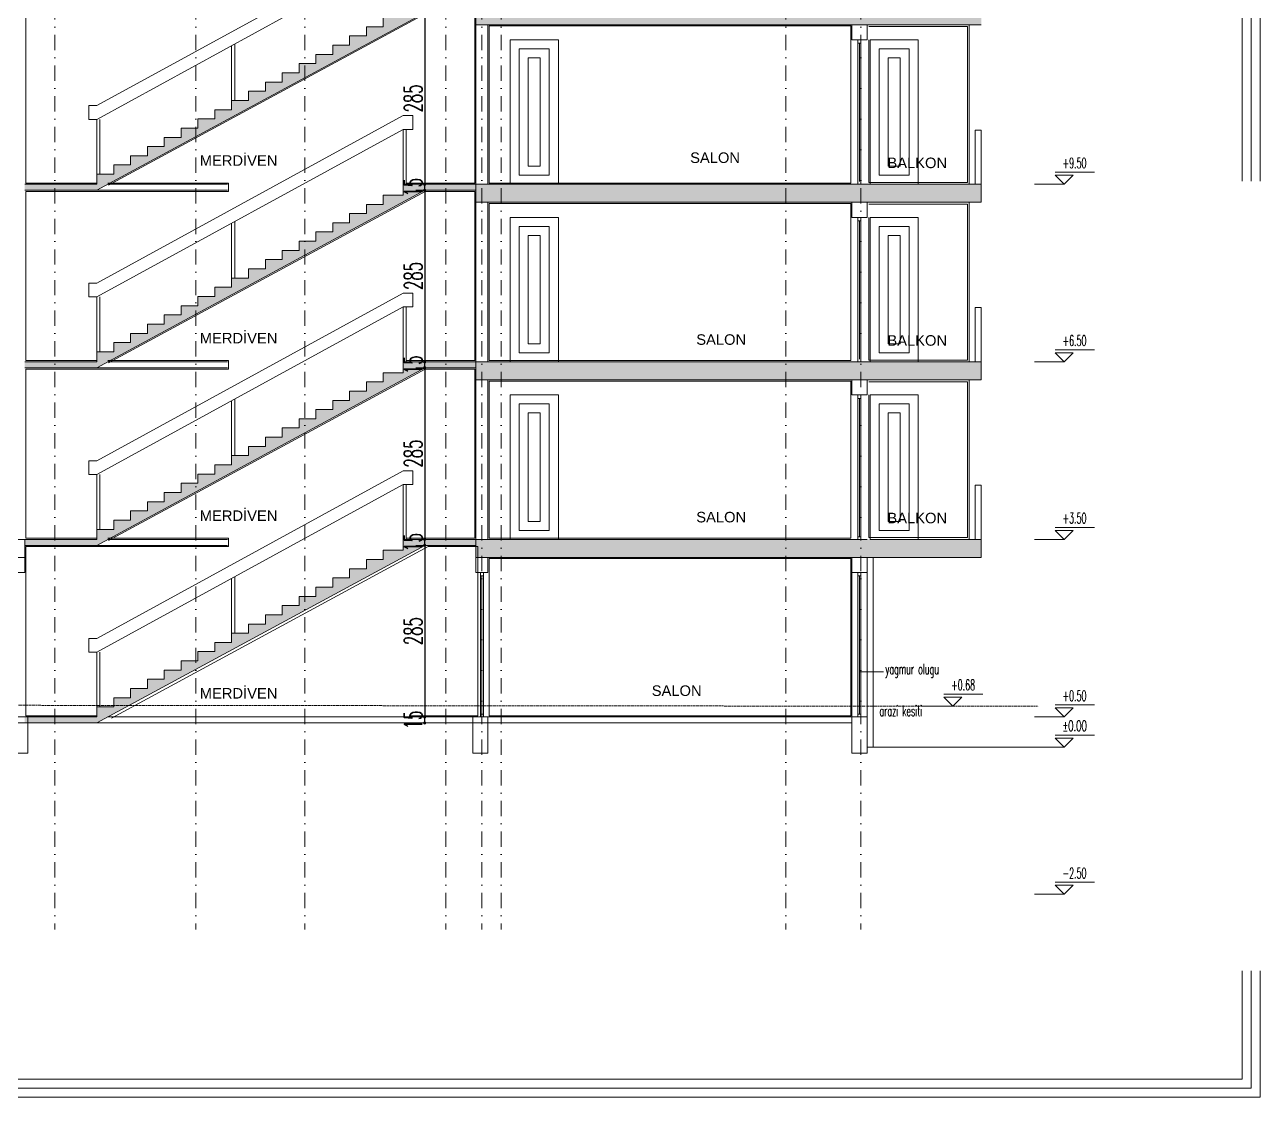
# Model space of a CAD drawing. Header units: millimetres. Extents: x -16104 to 67872, y -88009 to 12107.
# Drawn here: x 40598 to 42652, y -8330 to -6549 of the extents above; entities that cross this region are included whole.
import ezdxf

# ---------------------------------------------------------------- set-up
doc = ezdxf.new("R2010")
doc.units = ezdxf.units.MM
doc.linetypes.add('ACAD_ISO07W100', pattern=[3, 0, -3])
doc.linetypes.add('DASHDOTX2', pattern=[50.8, 25.4, -12.7, 0, -12.7])
doc.layers.get('0').update_dxf_attribs({"color": 241})
doc.layers.add('c05', color=32, linetype='Continuous', lineweight=13)
doc.layers.add('TARAMA', color=8, linetype='Continuous', lineweight=15)
doc.styles.add('DIM', font='Txttw.shx', dxfattribs={"width": 0.6})
doc.styles.add('OLCU', font='simplex.shx', dxfattribs={"width": 0.6, "height": 1400})
doc.dimstyles.new('50', dxfattribs={"dimscale": 0, "dimtxt": 30, "dimasz": 1, "dimexe": 0, "dimexo": 2, "dimgap": 4, "dimtad": 1, "dimdec": 0, "dimzin": 0, "dimdsep": 46, "dimtxsty": 'DIM', "dimblk1": 'DOT', "dimblk2": 'DOT', "dimsah": 1, "dimcen": 1.5, "dimdle": 3, "dimse1": 1, "dimse2": 1, "dimclrd": 256, "dimclre": 9, "dimclrt": 256, "dimadec": 0, "dimazin": 0, "dimtfac": 0.24, "dimtdec": 0, "dimtix": 1, "dimtmove": 2, "dimatfit": 3, "dimldrblk": 'DOT', "dimfxl": 0, "dimtolj": 1, "dimtzin": 15, "dimarcsym": 0})

# ---------------------------------------------------------------- blocks, each defined once
blk = doc.blocks.new('DOT')
for p, q in [((-2, 0), (0, 0)), ((0, 15), (0, -15)), ((2, 0), (0, 0))]:
    blk.add_line(p, q)
blk.add_circle((0, 0), 2)
blk = doc.blocks.new('*D1196')
at = {"layer": 'Defpoints', "color": 0, "transparency": 16777216}
for p in [(41263.1, -6528.5), (41263.1, -6813.5), (41263.1, -6813.5)]:
    blk.add_point(p, dxfattribs=at)
at = {"layer": 'TARAMA', "lineweight": -2, "transparency": 16777216}
blk.add_line((41263.1, -6529.5), (41263.1, -6812.5), dxfattribs=at)
for p, rotation in [((41263.1, -6528.5), 90), ((41263.1, -6813.5), 270)]:
    blk.add_blockref('DOT', p, dxfattribs=dict(at, rotation=rotation))
at = {"layer": 'TARAMA', "transparency": 16777216, "insert": (41244.1, -6671), "char_height": 30, "attachment_point": 5, "rotation": 90, "style": 'DIM'}
blk.add_mtext('\\A1;285', dxfattribs=at)
blk = doc.blocks.new('*D1197')
at = {"layer": 'Defpoints', "color": 0, "transparency": 16777216}
for p in [(41263.1, -6823.5), (41263.1, -7108.5), (41263.1, -7108.5)]:
    blk.add_point(p, dxfattribs=at)
at = {"layer": 'TARAMA', "lineweight": -2, "transparency": 16777216}
blk.add_line((41263.1, -6824.5), (41263.1, -7107.5), dxfattribs=at)
for p, rotation in [((41263.1, -6823.5), 90), ((41263.1, -7108.5), 270)]:
    blk.add_blockref('DOT', p, dxfattribs=dict(at, rotation=rotation))
at = {"layer": 'TARAMA', "transparency": 16777216, "insert": (41244.1, -6966), "char_height": 30, "attachment_point": 5, "rotation": 90, "style": 'DIM'}
blk.add_mtext('\\A1;285', dxfattribs=at)
blk = doc.blocks.new('*D1198')
at = {"layer": 'Defpoints', "color": 0, "transparency": 16777216}
for p in [(41263.1, -7118.5), (41263.1, -7403.5), (41263.1, -7403.5)]:
    blk.add_point(p, dxfattribs=at)
at = {"layer": 'TARAMA', "lineweight": -2, "transparency": 16777216}
blk.add_line((41263.1, -7119.5), (41263.1, -7402.5), dxfattribs=at)
for p, rotation in [((41263.1, -7118.5), 90), ((41263.1, -7403.5), 270)]:
    blk.add_blockref('DOT', p, dxfattribs=dict(at, rotation=rotation))
at = {"layer": 'TARAMA', "transparency": 16777216, "insert": (41244.1, -7261), "char_height": 30, "attachment_point": 5, "rotation": 90, "style": 'DIM'}
blk.add_mtext('\\A1;285', dxfattribs=at)
blk = doc.blocks.new('*D1199')
at = {"layer": 'Defpoints', "color": 0, "transparency": 16777216}
for p in [(41263.1, -7413.5), (41263.1, -7698.5), (41263.1, -7698.5)]:
    blk.add_point(p, dxfattribs=at)
at = {"layer": 'TARAMA', "lineweight": -2, "transparency": 16777216}
blk.add_line((41263.1, -7414.5), (41263.1, -7697.5), dxfattribs=at)
for p, rotation in [((41263.1, -7413.5), 90), ((41263.1, -7698.5), 270)]:
    blk.add_blockref('DOT', p, dxfattribs=dict(at, rotation=rotation))
at = {"layer": 'TARAMA', "transparency": 16777216, "insert": (41244.1, -7556), "char_height": 30, "attachment_point": 5, "rotation": 90, "style": 'DIM'}
blk.add_mtext('\\A1;285', dxfattribs=at)
blk = doc.blocks.new('*D1203')
at = {"layer": 'Defpoints', "color": 0, "transparency": 16777216}
for p in [(41263.1, -6813.5), (41263.1, -6813.5), (41263.1, -6823.5)]:
    blk.add_point(p, dxfattribs=at)
at = {"layer": 'TARAMA', "lineweight": -2, "transparency": 16777216}
for p, q in [((41263.1, -6812.5), (41263.1, -6811.5)), ((41263.1, -6823.5), (41263.1, -6813.5)), ((41263.1, -6824.5), (41263.1, -6825.5))]:
    blk.add_line(p, q, dxfattribs=at)
for p, rotation in [((41263.1, -6813.5), 270), ((41263.1, -6823.5), 90)]:
    blk.add_blockref('DOT', p, dxfattribs=dict(at, rotation=rotation))
at = {"layer": 'TARAMA', "transparency": 16777216, "insert": (41244.1, -6818.5), "char_height": 30, "attachment_point": 5, "rotation": 90, "style": 'DIM'}
blk.add_mtext('\\A1;15', dxfattribs=at)
blk = doc.blocks.new('*D1204')
at = {"layer": 'Defpoints', "color": 0, "transparency": 16777216}
for p in [(41263.1, -7108.5), (41263.1, -7108.5), (41263.1, -7118.5)]:
    blk.add_point(p, dxfattribs=at)
at = {"layer": 'TARAMA', "lineweight": -2, "transparency": 16777216}
for p, q in [((41263.1, -7107.5), (41263.1, -7106.5)), ((41263.1, -7118.5), (41263.1, -7108.5)), ((41263.1, -7119.5), (41263.1, -7120.5))]:
    blk.add_line(p, q, dxfattribs=at)
for p, rotation in [((41263.1, -7108.5), 270), ((41263.1, -7118.5), 90)]:
    blk.add_blockref('DOT', p, dxfattribs=dict(at, rotation=rotation))
at = {"layer": 'TARAMA', "transparency": 16777216, "insert": (41244.1, -7113.5), "char_height": 30, "attachment_point": 5, "rotation": 90, "style": 'DIM'}
blk.add_mtext('\\A1;15', dxfattribs=at)
blk = doc.blocks.new('*D1205')
at = {"layer": 'Defpoints', "color": 0, "transparency": 16777216}
for p in [(41263.1, -7403.5), (41263.1, -7403.5), (41263.1, -7413.5)]:
    blk.add_point(p, dxfattribs=at)
at = {"layer": 'TARAMA', "lineweight": -2, "transparency": 16777216}
for p, q in [((41263.1, -7402.5), (41263.1, -7401.5)), ((41263.1, -7413.5), (41263.1, -7403.5)), ((41263.1, -7414.5), (41263.1, -7415.5))]:
    blk.add_line(p, q, dxfattribs=at)
for p, rotation in [((41263.1, -7403.5), 270), ((41263.1, -7413.5), 90)]:
    blk.add_blockref('DOT', p, dxfattribs=dict(at, rotation=rotation))
at = {"layer": 'TARAMA', "transparency": 16777216, "insert": (41244.1, -7408.5), "char_height": 30, "attachment_point": 5, "rotation": 90, "style": 'DIM'}
blk.add_mtext('\\A1;15', dxfattribs=at)
blk = doc.blocks.new('*D1206')
at = {"layer": 'Defpoints', "color": 0, "transparency": 16777216}
for p in [(41263.1, -7698.5), (41263.1, -7698.5), (41263.1, -7708.5)]:
    blk.add_point(p, dxfattribs=at)
at = {"layer": 'TARAMA', "lineweight": -2, "transparency": 16777216}
for p, q in [((41263.1, -7697.5), (41263.1, -7696.5)), ((41263.1, -7708.5), (41263.1, -7698.5)), ((41263.1, -7709.5), (41263.1, -7710.5))]:
    blk.add_line(p, q, dxfattribs=at)
for p, rotation in [((41263.1, -7698.5), 270), ((41263.1, -7708.5), 90)]:
    blk.add_blockref('DOT', p, dxfattribs=dict(at, rotation=rotation))
at = {"layer": 'TARAMA', "transparency": 16777216, "insert": (41244.1, -7703.5), "char_height": 30, "attachment_point": 5, "rotation": 90, "style": 'DIM'}
blk.add_mtext('\\A1;15', dxfattribs=at)

msp = doc.modelspace()

# ---------------------------------------------------------------- hatches: boundary and pattern name
at = {"layer": 'TARAMA'}
h = msp.add_hatch(dxfattribs=at)
h.set_pattern_fill('JIS_STN_2.5,_O', color=256)
h.set_pattern_definition([(45, (1786.1301, -25025.286), (-1.76776695, 1.76776695), []), (45, (1787.8951, -25025.286), (-1.76776695, 1.76776695), [1.2, -0.5])])
h.paths.add_polyline_path([(41263.1, -6528.5), (41348.2, -6528.5), (41348.2, -6518.5), (41227.2, -6518.5), (41227.2, -6536.6), (41194.2, -6536.6), (41194.2, -6551.9), (41166.2, -6551.9), (41166.2, -6567.2), (41138.2, -6567.2), (41138.2, -6582.5), (41110.2, -6582.5), (41110.2, -6597.8), (41082.2, -6597.8), (41082.2, -6613.1), (41054.2, -6613.1), (41054.2, -6628.4), (41026.2, -6628.4), (41026.2, -6643.7), (40998.2, -6643.7), (40998.2, -6659.1), (40970.2, -6659.1), (40970.2, -6674.4), (40942.2, -6674.4), (40942.2, -6689.7), (40914.2, -6689.7), (40914.2, -6705), (40886.2, -6705), (40886.2, -6720.3), (40858.2, -6720.3), (40858.2, -6735.6), (40830.2, -6735.6), (40830.2, -6750.9), (40802.2, -6750.9), (40802.2, -6766.2), (40774.2, -6766.2), (40774.2, -6781.5), (40746.2, -6781.5), (40746.2, -6796.9), (40718.2, -6796.9), (40718.2, -6813.5), (40598.2, -6813.5), (40598.2, -6823.5), (40718, -6823.5)])
h = msp.add_hatch(dxfattribs=at)
h.set_pattern_fill('JIS_STN_2.5,_O', color=256)
h.set_pattern_definition([(45, (1786.1301, -24730.286), (-1.76776695, 1.76776695), []), (45, (1787.8951, -24730.286), (-1.76776695, 1.76776695), [1.2, -0.5])])
h.paths.add_polyline_path([(42188.2, -6518.5), (41998.2, -6518.5), (41348.2, -6518.5), (41348.2, -6548.5), (42188.2, -6548.5)])
h = msp.add_hatch(dxfattribs=at)
h.set_pattern_fill('JIS_STN_2.5,_O', color=256)
h.set_pattern_definition([(45, (1786.1301, -25320.286), (-1.76776695, 1.76776695), []), (45, (1787.8951, -25320.286), (-1.76776695, 1.76776695), [1.2, -0.5])])
h.paths.add_polyline_path([(41263.1, -6823.5), (41348.2, -6823.5), (41348.2, -6813.5), (41227.2, -6813.5), (41227.2, -6831.6), (41194.2, -6831.6), (41194.2, -6846.9), (41166.2, -6846.9), (41166.2, -6862.2), (41138.2, -6862.2), (41138.2, -6877.5), (41110.2, -6877.5), (41110.2, -6892.8), (41082.2, -6892.8), (41082.2, -6908.1), (41054.2, -6908.1), (41054.2, -6923.4), (41026.2, -6923.4), (41026.2, -6938.7), (40998.2, -6938.7), (40998.2, -6954.1), (40970.2, -6954.1), (40970.2, -6969.4), (40942.2, -6969.4), (40942.2, -6984.7), (40914.2, -6984.7), (40914.2, -7000), (40886.2, -7000), (40886.2, -7015.3), (40858.2, -7015.3), (40858.2, -7030.6), (40830.2, -7030.6), (40830.2, -7045.9), (40802.2, -7045.9), (40802.2, -7061.2), (40774.2, -7061.2), (40774.2, -7076.5), (40746.2, -7076.5), (40746.2, -7091.9), (40718.2, -7091.9), (40718.2, -7108.5), (40598.2, -7108.5), (40598.2, -7118.5), (40718, -7118.5)])
h = msp.add_hatch(dxfattribs=at)
h.set_pattern_fill('JIS_STN_2.5,_O', color=256)
h.set_pattern_definition([(45, (1786.1301, -25025.286), (-1.76776695, 1.76776695), []), (45, (1787.8951, -25025.286), (-1.76776695, 1.76776695), [1.2, -0.5])])
h.paths.add_polyline_path([(42188.2, -6813.5), (41998.2, -6813.5), (41348.2, -6813.5), (41348.2, -6843.5), (42188.2, -6843.5)])
h = msp.add_hatch(dxfattribs=at)
h.set_pattern_fill('JIS_STN_2.5,_O', color=256)
h.set_pattern_definition([(45, (1786.1301, -25615.286), (-1.76776695, 1.76776695), []), (45, (1787.8951, -25615.286), (-1.76776695, 1.76776695), [1.2, -0.5])])
h.paths.add_polyline_path([(41263.1, -7118.5), (41348.2, -7118.5), (41348.2, -7108.5), (41227.2, -7108.5), (41227.2, -7126.6), (41194.2, -7126.6), (41194.2, -7141.9), (41166.2, -7141.9), (41166.2, -7157.2), (41138.2, -7157.2), (41138.2, -7172.5), (41110.2, -7172.5), (41110.2, -7187.8), (41082.2, -7187.8), (41082.2, -7203.1), (41054.2, -7203.1), (41054.2, -7218.4), (41026.2, -7218.4), (41026.2, -7233.7), (40998.2, -7233.7), (40998.2, -7249.1), (40970.2, -7249.1), (40970.2, -7264.4), (40942.2, -7264.4), (40942.2, -7279.7), (40914.2, -7279.7), (40914.2, -7295), (40886.2, -7295), (40886.2, -7310.3), (40858.2, -7310.3), (40858.2, -7325.6), (40830.2, -7325.6), (40830.2, -7340.9), (40802.2, -7340.9), (40802.2, -7356.2), (40774.2, -7356.2), (40774.2, -7371.5), (40746.2, -7371.5), (40746.2, -7386.9), (40718.2, -7386.9), (40718.2, -7403.5), (40598.2, -7403.5), (40598.2, -7413.5), (40718, -7413.5)])
h = msp.add_hatch(dxfattribs=at)
h.set_pattern_fill('JIS_STN_2.5,_O', color=256)
h.set_pattern_definition([(45, (1786.1301, -25320.286), (-1.76776695, 1.76776695), []), (45, (1787.8951, -25320.286), (-1.76776695, 1.76776695), [1.2, -0.5])])
h.paths.add_polyline_path([(42188.2, -7108.5), (41998.2, -7108.5), (41348.2, -7108.5), (41348.2, -7138.5), (42188.2, -7138.5)])
h = msp.add_hatch(dxfattribs=at)
h.set_pattern_fill('JIS_STN_2.5,_O', color=256)
h.set_pattern_definition([(45, (1786.1301, -25910.286), (-1.76776695, 1.76776695), []), (45, (1787.8951, -25910.286), (-1.76776695, 1.76776695), [1.2, -0.5])])
h.paths.add_polyline_path([(41263.1, -7413.5), (41348.2, -7413.5), (41348.2, -7403.5), (41227.2, -7403.5), (41227.2, -7421.6), (41194.2, -7421.6), (41194.2, -7436.9), (41166.2, -7436.9), (41166.2, -7452.2), (41138.2, -7452.2), (41138.2, -7467.5), (41110.2, -7467.5), (41110.2, -7482.8), (41082.2, -7482.8), (41082.2, -7498.1), (41054.2, -7498.1), (41054.2, -7513.4), (41026.2, -7513.4), (41026.2, -7528.7), (40998.2, -7528.7), (40998.2, -7544.1), (40970.2, -7544.1), (40970.2, -7559.4), (40942.2, -7559.4), (40942.2, -7574.7), (40914.2, -7574.7), (40914.2, -7590), (40886.2, -7590), (40886.2, -7605.3), (40858.2, -7605.3), (40858.2, -7620.6), (40830.2, -7620.6), (40830.2, -7635.9), (40802.2, -7635.9), (40802.2, -7651.2), (40774.2, -7651.2), (40774.2, -7666.5), (40746.2, -7666.5), (40746.2, -7681.9), (40718.2, -7681.9), (40718.2, -7698.5), (40598.2, -7698.5), (40598.2, -7708.5), (40718, -7708.5)])
h = msp.add_hatch(dxfattribs=at)
h.set_pattern_fill('JIS_STN_2.5,_O', color=256)
h.set_pattern_definition([(45, (1786.1301, -25615.286), (-1.76776695, 1.76776695), []), (45, (1787.8951, -25615.286), (-1.76776695, 1.76776695), [1.2, -0.5])])
h.paths.add_polyline_path([(42188.2, -7403.5), (41998.2, -7403.5), (41348.2, -7403.5), (41348.2, -7433.5), (42188.2, -7433.5)])

# ---------------------------------------------------------------- linework, layer by layer
at = {"layer": 'c05'}
for points in [[(42651.9, -8120), (42651.9, -8330.3), (39121.6, -8330.3), (39121.6, -4952.5), (42651.9, -4952.5), (42651.9, -6808.6)], [(42651.9, -8120), (42651.9, -8330.3), (39121.6, -8330.3), (39121.6, -4952.5), (42651.9, -4952.5), (42651.9, -6808.6)], [(42636.9, -8120), (42636.9, -8315.3), (39136.6, -8315.3), (39136.6, -4967.5), (42636.9, -4967.5), (42636.9, -6808.6)], [(42621.9, -8120), (42621.9, -8300.3), (39151.6, -8300.3), (39151.6, -4982.5), (42621.9, -4982.5), (42621.9, -6808.6)]]:
    msp.add_lwpolyline(points, dxfattribs=at)
at = {"layer": 'TARAMA', "linetype": 'DASHDOTX2'}
for p, q in [((40648.2, -5242), (40648.2, -8051.5)), ((40882.7, -5242), (40882.7, -8051.5)), ((41063.7, -5242), (41063.7, -8051.5)), ((41298.2, -5242), (41298.2, -8051.5)), ((41358.2, -5242), (41358.2, -8051.5)), ((41390.2, -5242), (41390.2, -8051.5)), ((41863.2, -5242), (41863.2, -8051.5)), ((41988.2, -5242), (41988.2, -8051.5))]:
    msp.add_line(p, q, dxfattribs=at)
at = {"layer": 'TARAMA'}
for p, q in [((40718.2, -6682.9), (41227.2, -6404.5)), ((40718.2, -6682.9), (41227.2, -6404.5)), ((40718.2, -6705.7), (41227.2, -6427.3)), ((40718.2, -6705.7), (41227.2, -6427.3)), ((40718, -6823.5), (41263.1, -6528.5)), ((41348.2, -6518.5), (41348.2, -6813.5)), ((41194.2, -6536.6), (41194.2, -6551.9)), ((41348.2, -6548.5), (42188.2, -6548.5)), ((41368.2, -6548.5), (41368.2, -6813.5)), ((41973.2, -6548.5), (41973.2, -6573.5)), ((41998.2, -6548.5), (41998.2, -6573.5)), ((42168.2, -6548.5), (42168.2, -6813.5)), ((41138.2, -6567.2), (41138.2, -6582.5)), ((41138.2, -6567.2), (41166.2, -6567.2)), ((41166.2, -6551.9), (41166.2, -6567.2)), ((41166.2, -6551.9), (41194.2, -6551.9)), ((40942.2, -6674.4), (40942.2, -6583.2)), ((40947.2, -6674.4), (40947.2, -6580.5)), ((41110.2, -6582.5), (41110.2, -6597.8)), ((41110.2, -6582.5), (41138.2, -6582.5)), ((41973.2, -6573.5), (41998.2, -6573.5)), ((41983.2, -6573.5), (41983.2, -6813.5)), ((41983.2, -6579.2), (41988.2, -6579.2)), ((41985.7, -6579.2), (41985.7, -6809)), ((41988.2, -6573.5), (41988.2, -6813.5)), ((41082.2, -6597.8), (41082.2, -6613.1)), ((41082.2, -6597.8), (41110.2, -6597.8)), ((41026.2, -6628.4), (41026.2, -6643.7)), ((41026.2, -6628.4), (41054.2, -6628.4)), ((41054.2, -6613.1), (41054.2, -6628.4)), ((41054.2, -6613.1), (41082.2, -6613.1)), ((40998.2, -6643.7), (40998.2, -6659.1)), ((40998.2, -6643.7), (41026.2, -6643.7)), ((40942.2, -6674.4), (40942.2, -6689.7)), ((40942.2, -6674.4), (40970.2, -6674.4)), ((40970.2, -6659.1), (40970.2, -6674.4)), ((40970.2, -6659.1), (40998.2, -6659.1)), ((40718.2, -6682.9), (40704.7, -6682.9)), ((40704.7, -6682.9), (40704.7, -6705.7)), ((40914.2, -6689.7), (40914.2, -6705)), ((40914.2, -6689.7), (40942.2, -6689.7)), ((40718.2, -6705.7), (40704.7, -6705.7)), ((40718.2, -6977.9), (41227.2, -6699.5)), ((40718.2, -6977.9), (41227.2, -6699.5)), ((40718.2, -6796.9), (40718.2, -6705.7)), ((40723.2, -6796.9), (40723.2, -6705.7)), ((40886.2, -6705), (40886.2, -6720.3)), ((40886.2, -6705), (40914.2, -6705)), ((41227.2, -6699.5), (41243.3, -6699.5)), ((41227.2, -6699.5), (41243.3, -6699.5)), ((41243.3, -6699.5), (41243.3, -6722.3)), ((41243.3, -6699.5), (41243.3, -6722.3)), ((40718.2, -7000.7), (41227.2, -6722.3)), ((40718.2, -7000.7), (41227.2, -6722.3)), ((40830.2, -6735.6), (40830.2, -6750.9)), ((40830.2, -6735.6), (40858.2, -6735.6)), ((40858.2, -6720.3), (40858.2, -6735.6)), ((40858.2, -6720.3), (40886.2, -6720.3)), ((41227.2, -6813.5), (41227.2, -6722.3)), ((41227.2, -6722.3), (41243.3, -6722.3)), ((41227.2, -6813.5), (41227.2, -6722.3)), ((41227.2, -6722.3), (41243.3, -6722.3)), ((41232.2, -6813.5), (41232.2, -6722.3)), ((41232.2, -6813.5), (41232.2, -6722.3)), ((42178.2, -6723.5), (42188.2, -6723.5)), ((42178.2, -6723.5), (42178.2, -6813.5)), ((42178.2, -6723.5), (42178.2, -6813.5)), ((42188.2, -6723.5), (42188.2, -6843.5)), ((40802.2, -6750.9), (40802.2, -6766.2)), ((40802.2, -6750.9), (40830.2, -6750.9)), ((40774.2, -6766.2), (40774.2, -6781.5)), ((40774.2, -6766.2), (40802.2, -6766.2)), ((40718.2, -6796.9), (40718.2, -6813.5)), ((40718.2, -6796.9), (40746.2, -6796.9)), ((40746.2, -6781.5), (40746.2, -6796.9)), ((40746.2, -6781.5), (40774.2, -6781.5)), ((40598.2, -6813.5), (40718.2, -6813.5)), ((40736.4, -6813.5), (40935.1, -6813.5)), ((41227.2, -6813.5), (41227.2, -6831.6)), ((41348.2, -6813.5), (41227.2, -6813.5)), ((41348.2, -6813.5), (41998.2, -6813.5)), ((41348.2, -6813.5), (41348.2, -7108.5)), ((41998.2, -6813.5), (42188.2, -6813.5)), ((40598.2, -6823.5), (40718, -6823.5)), ((40718, -7118.5), (41263.1, -6823.5)), ((40718, -6823.5), (40935.1, -6823.5)), ((41194.2, -6831.6), (41194.2, -6846.9)), ((41194.2, -6831.6), (41227.2, -6831.6)), ((41348.2, -6823.5), (41263.1, -6823.5)), ((41166.2, -6846.9), (41166.2, -6862.2)), ((41166.2, -6846.9), (41194.2, -6846.9)), ((41348.2, -6843.5), (42188.2, -6843.5)), ((41368.2, -6843.5), (41368.2, -7108.5)), ((41973.2, -6843.5), (41973.2, -6868.5)), ((41998.2, -6843.5), (41998.2, -6868.5)), ((42168.2, -6843.5), (42168.2, -7108.5)), ((40942.2, -6969.4), (40942.2, -6878.2)), ((40947.2, -6969.4), (40947.2, -6875.5)), ((41110.2, -6877.5), (41110.2, -6892.8)), ((41110.2, -6877.5), (41138.2, -6877.5)), ((41138.2, -6862.2), (41138.2, -6877.5)), ((41138.2, -6862.2), (41166.2, -6862.2)), ((41973.2, -6868.5), (41998.2, -6868.5)), ((41983.2, -6868.5), (41983.2, -7108.5)), ((41983.2, -6874.2), (41988.2, -6874.2)), ((41985.7, -6874.2), (41985.7, -7104)), ((41988.2, -6868.5), (41988.2, -7108.5)), ((41082.2, -6892.8), (41082.2, -6908.1)), ((41082.2, -6892.8), (41110.2, -6892.8)), ((41054.2, -6908.1), (41054.2, -6923.4)), ((41054.2, -6908.1), (41082.2, -6908.1)), ((40998.2, -6938.7), (40998.2, -6954.1)), ((40998.2, -6938.7), (41026.2, -6938.7)), ((41026.2, -6923.4), (41026.2, -6938.7)), ((41026.2, -6923.4), (41054.2, -6923.4)), ((40970.2, -6954.1), (40970.2, -6969.4)), ((40970.2, -6954.1), (40998.2, -6954.1)), ((40718.2, -6977.9), (40704.7, -6977.9)), ((40704.7, -6977.9), (40704.7, -7000.7)), ((40942.2, -6969.4), (40942.2, -6984.7)), ((40942.2, -6969.4), (40970.2, -6969.4)), ((40718.2, -7000.7), (40704.7, -7000.7)), ((40718.2, -7272.9), (41227.2, -6994.5)), ((40718.2, -7272.9), (41227.2, -6994.5)), ((40718.2, -7091.9), (40718.2, -7000.7)), ((40723.2, -7091.9), (40723.2, -7000.7)), ((40886.2, -7000), (40886.2, -7015.3)), ((40886.2, -7000), (40914.2, -7000)), ((40914.2, -6984.7), (40914.2, -7000)), ((40914.2, -6984.7), (40942.2, -6984.7)), ((41227.2, -6994.5), (41243.3, -6994.5)), ((41227.2, -6994.5), (41243.3, -6994.5)), ((41243.3, -6994.5), (41243.3, -7017.3)), ((41243.3, -6994.5), (41243.3, -7017.3)), ((40718.2, -7295.7), (41227.2, -7017.3)), ((40718.2, -7295.7), (41227.2, -7017.3)), ((40858.2, -7015.3), (40858.2, -7030.6)), ((40858.2, -7015.3), (40886.2, -7015.3)), ((41227.2, -7108.5), (41227.2, -7017.3)), ((41227.2, -7017.3), (41243.3, -7017.3)), ((41227.2, -7108.5), (41227.2, -7017.3)), ((41227.2, -7017.3), (41243.3, -7017.3)), ((41232.2, -7108.5), (41232.2, -7017.3)), ((41232.2, -7108.5), (41232.2, -7017.3)), ((42178.2, -7018.5), (42188.2, -7018.5)), ((42178.2, -7018.5), (42178.2, -7108.5)), ((42178.2, -7018.5), (42178.2, -7108.5)), ((42188.2, -7018.5), (42188.2, -7138.5)), ((40830.2, -7030.6), (40830.2, -7045.9)), ((40830.2, -7030.6), (40858.2, -7030.6)), ((40774.2, -7061.2), (40774.2, -7076.5)), ((40774.2, -7061.2), (40802.2, -7061.2)), ((40802.2, -7045.9), (40802.2, -7061.2)), ((40802.2, -7045.9), (40830.2, -7045.9)), ((40746.2, -7076.5), (40746.2, -7091.9)), ((40746.2, -7076.5), (40774.2, -7076.5)), ((40718.2, -7091.9), (40718.2, -7108.5)), ((40718.2, -7091.9), (40746.2, -7091.9)), ((40598.2, -7108.5), (40718.2, -7108.5)), ((40598.2, -7118.5), (40718, -7118.5)), ((40718, -7413.5), (41263.1, -7118.5)), ((40718, -7118.5), (40935.1, -7118.5)), ((40736.4, -7108.5), (40935.1, -7108.5)), ((41227.2, -7108.5), (41227.2, -7126.6)), ((41348.2, -7108.5), (41227.2, -7108.5)), ((41348.2, -7118.5), (41263.1, -7118.5)), ((41348.2, -7108.5), (41998.2, -7108.5)), ((41348.2, -7108.5), (41348.2, -7403.5)), ((41998.2, -7108.5), (42188.2, -7108.5)), ((41166.2, -7141.9), (41166.2, -7157.2)), ((41166.2, -7141.9), (41194.2, -7141.9)), ((41194.2, -7126.6), (41194.2, -7141.9)), ((41194.2, -7126.6), (41227.2, -7126.6)), ((41348.2, -7138.5), (42188.2, -7138.5)), ((41368.2, -7138.5), (41368.2, -7403.5)), ((41973.2, -7138.5), (41973.2, -7163.5)), ((41998.2, -7138.5), (41998.2, -7163.5)), ((42168.2, -7138.5), (42168.2, -7403.5)), ((41138.2, -7157.2), (41138.2, -7172.5)), ((41138.2, -7157.2), (41166.2, -7157.2)), ((41973.2, -7163.5), (41998.2, -7163.5)), ((41983.2, -7163.5), (41983.2, -7403.5)), ((41988.2, -7163.5), (41988.2, -7403.5)), ((40942.2, -7264.4), (40942.2, -7173.2)), ((40947.2, -7264.4), (40947.2, -7170.5)), ((41082.2, -7187.8), (41082.2, -7203.1)), ((41082.2, -7187.8), (41110.2, -7187.8)), ((41110.2, -7172.5), (41110.2, -7187.8)), ((41110.2, -7172.5), (41138.2, -7172.5)), ((41983.2, -7169.2), (41988.2, -7169.2)), ((41985.7, -7169.2), (41985.7, -7399)), ((41054.2, -7203.1), (41054.2, -7218.4)), ((41054.2, -7203.1), (41082.2, -7203.1)), ((41026.2, -7218.4), (41026.2, -7233.7)), ((41026.2, -7218.4), (41054.2, -7218.4)), ((40970.2, -7249.1), (40970.2, -7264.4)), ((40970.2, -7249.1), (40998.2, -7249.1)), ((40998.2, -7233.7), (40998.2, -7249.1)), ((40998.2, -7233.7), (41026.2, -7233.7)), ((40942.2, -7264.4), (40942.2, -7279.7)), ((40942.2, -7264.4), (40970.2, -7264.4)), ((40718.2, -7272.9), (40704.7, -7272.9)), ((40704.7, -7272.9), (40704.7, -7295.7)), ((40718.2, -7567.9), (41227.2, -7289.5)), ((40914.2, -7279.7), (40914.2, -7295)), ((40914.2, -7279.7), (40942.2, -7279.7)), ((41227.2, -7289.5), (41243.3, -7289.5)), ((41243.3, -7289.5), (41243.3, -7312.3)), ((40718.2, -7295.7), (40704.7, -7295.7)), ((40718.2, -7386.9), (40718.2, -7295.7)), ((40723.2, -7386.9), (40723.2, -7295.7)), ((40858.2, -7310.3), (40858.2, -7325.6)), ((40858.2, -7310.3), (40886.2, -7310.3)), ((40886.2, -7295), (40886.2, -7310.3)), ((40886.2, -7295), (40914.2, -7295)), ((40718.2, -7590.7), (41227.2, -7312.3)), ((40830.2, -7325.6), (40830.2, -7340.9)), ((40830.2, -7325.6), (40858.2, -7325.6)), ((41227.2, -7403.5), (41227.2, -7312.3)), ((41227.2, -7312.3), (41243.3, -7312.3)), ((41232.2, -7403.5), (41232.2, -7312.3)), ((42178.2, -7313.5), (42188.2, -7313.5)), ((42178.2, -7313.5), (42178.2, -7403.5)), ((42178.2, -7313.5), (42178.2, -7403.5)), ((42188.2, -7313.5), (42188.2, -7433.5)), ((40802.2, -7340.9), (40802.2, -7356.2)), ((40802.2, -7340.9), (40830.2, -7340.9)), ((40746.2, -7371.5), (40746.2, -7386.9)), ((40746.2, -7371.5), (40774.2, -7371.5)), ((40774.2, -7356.2), (40774.2, -7371.5)), ((40774.2, -7356.2), (40802.2, -7356.2)), ((40718.2, -7386.9), (40718.2, -7403.5)), ((40718.2, -7386.9), (40746.2, -7386.9)), ((39948.2, -7403.5), (40598.2, -7403.5)), ((40598.2, -7403.5), (40718.2, -7403.5)), ((40598.2, -7403.5), (40598.2, -7458.5)), ((40598.2, -7413.5), (40718, -7413.5)), ((40718, -7708.5), (41263.1, -7413.5)), ((40718, -7413.5), (40935.1, -7413.5)), ((40736.4, -7403.5), (40935.1, -7403.5)), ((41227.2, -7403.5), (41227.2, -7421.6)), ((41348.2, -7403.5), (41227.2, -7403.5)), ((41348.2, -7413.5), (41263.1, -7413.5)), ((41348.2, -7403.5), (41998.2, -7403.5)), ((41348.2, -7403.5), (41998.2, -7403.5)), ((41348.2, -7403.5), (41348.2, -7458.5)), ((41983.2, -7399), (41988.2, -7399)), ((42003.2, -7403.5), (42188.2, -7403.5)), ((39758.2, -7433.5), (40598.2, -7433.5)), ((41194.2, -7421.6), (41194.2, -7436.9)), ((41194.2, -7421.6), (41227.2, -7421.6)), ((41348.2, -7433.5), (42188.2, -7433.5)), ((41368.2, -7433.5), (41368.2, -7458.5)), ((41973.2, -7433.5), (41973.2, -7458.5)), ((41998.2, -7433.5), (41998.2, -7458.5)), ((41138.2, -7452.2), (41138.2, -7467.5)), ((41138.2, -7452.2), (41166.2, -7452.2)), ((41166.2, -7436.9), (41166.2, -7452.2)), ((41166.2, -7436.9), (41194.2, -7436.9)), ((40598.2, -7458.5), (40578.2, -7458.5)), ((40942.2, -7559.4), (40942.2, -7468.2)), ((40947.2, -7559.4), (40947.2, -7465.5)), ((41110.2, -7467.5), (41110.2, -7482.8)), ((41110.2, -7467.5), (41138.2, -7467.5)), ((41355.7, -7458.5), (41348.2, -7458.5)), ((41348.2, -7458.5), (41368.2, -7458.5)), ((41355.7, -7458.5), (41355.7, -7698.5)), ((41355.7, -7464.2), (41360.7, -7464.2)), ((41358.2, -7464.2), (41358.2, -7694)), ((41360.7, -7458.5), (41360.7, -7698.5)), ((41973.2, -7458.5), (41998.2, -7458.5)), ((41973.2, -7458.5), (41973.2, -7698.5)), ((41983.2, -7458.5), (41983.2, -7698.5)), ((41983.2, -7464.2), (41988.2, -7464.2)), ((41985.7, -7464.2), (41985.7, -7694)), ((41988.2, -7458.5), (41988.2, -7698.5)), ((41998.2, -7458.5), (41998.2, -7698.5)), ((41082.2, -7482.8), (41082.2, -7498.1)), ((41082.2, -7482.8), (41110.2, -7482.8)), ((41026.2, -7513.4), (41026.2, -7528.7)), ((41026.2, -7513.4), (41054.2, -7513.4)), ((41054.2, -7498.1), (41054.2, -7513.4)), ((41054.2, -7498.1), (41082.2, -7498.1)), ((40998.2, -7528.7), (40998.2, -7544.1)), ((40998.2, -7528.7), (41026.2, -7528.7)), ((40970.2, -7544.1), (40970.2, -7559.4)), ((40970.2, -7544.1), (40998.2, -7544.1)), ((40718.2, -7567.9), (40704.7, -7567.9)), ((40704.7, -7567.9), (40704.7, -7590.7)), ((40914.2, -7574.7), (40914.2, -7590)), ((40914.2, -7574.7), (40942.2, -7574.7)), ((40942.2, -7559.4), (40942.2, -7574.7)), ((40942.2, -7559.4), (40970.2, -7559.4)), ((40718.2, -7590.7), (40704.7, -7590.7)), ((40718.2, -7681.9), (40718.2, -7590.7)), ((40723.2, -7681.9), (40723.2, -7590.7)), ((40886.2, -7590), (40886.2, -7605.3)), ((40886.2, -7590), (40914.2, -7590)), ((40858.2, -7605.3), (40858.2, -7620.6)), ((40858.2, -7605.3), (40886.2, -7605.3)), ((40802.2, -7635.9), (40802.2, -7651.2)), ((40802.2, -7635.9), (40830.2, -7635.9)), ((40830.2, -7620.6), (40830.2, -7635.9)), ((40830.2, -7620.6), (40858.2, -7620.6)), ((40774.2, -7651.2), (40774.2, -7666.5)), ((40774.2, -7651.2), (40802.2, -7651.2)), ((40746.2, -7666.5), (40746.2, -7681.9)), ((40746.2, -7666.5), (40774.2, -7666.5)), ((39948.2, -7698.5), (40598.2, -7698.5)), ((40598.2, -7698.5), (40718.2, -7698.5)), ((40718, -7698.5), (40718.2, -7698.5)), ((40718.2, -7681.9), (40718.2, -7698.5)), ((40718.2, -7681.9), (40746.2, -7681.9)), ((40736.4, -7698.5), (41298.2, -7698.5)), ((41348.2, -7698.5), (41227.2, -7698.5)), ((41348.2, -7698.5), (41998.2, -7698.5)), ((41355.7, -7694), (41360.7, -7694)), ((41355.7, -7698.5), (41360.7, -7698.5)), ((41983.2, -7694), (41988.2, -7694)), ((39973.2, -7708.5), (40598.2, -7708.5)), ((40598.2, -7708.5), (40718, -7708.5)), ((40718, -7708.5), (41298.2, -7708.5)), ((41348.2, -7708.5), (41263.1, -7708.5)), ((41348.2, -7708.5), (41973.2, -7708.5)), ((41998.2, -7748.5), (42283.7, -7748.5))]:
    msp.add_line(p, q, dxfattribs=at)
at = {"layer": 'TARAMA', "ltscale": 0.01}
for p, q in [((42311.1, -6793.5), (42376.1, -6793.5)), ((42326.1, -6813.5), (42276.8, -6813.5)), ((42326.1, -6813.5), (42311.1, -6798.5)), ((42311.1, -6798.5), (42341.1, -6798.5)), ((42326.1, -6813.5), (42341.1, -6798.5)), ((42311.1, -7088.5), (42376.1, -7088.5)), ((42326.1, -7108.5), (42311.1, -7093.5)), ((42311.1, -7093.5), (42341.1, -7093.5)), ((42326.1, -7108.5), (42341.1, -7093.5)), ((42326.1, -7108.5), (42276.8, -7108.5)), ((42311.1, -7383.5), (42376.1, -7383.5)), ((42326.1, -7403.5), (42311.1, -7388.5)), ((42311.1, -7388.5), (42341.1, -7388.5)), ((42326.1, -7403.5), (42341.1, -7388.5)), ((42326.1, -7403.5), (42276.8, -7403.5)), ((42008.2, -7433.5), (42008.2, -7748.5)), ((42025.8, -7623.7), (41985.7, -7623.7)), ((42140.9, -7680.5), (42091.6, -7680.5)), ((42125.9, -7660.5), (42190.9, -7660.5)), ((42140.9, -7680.5), (42125.9, -7665.5)), ((42125.9, -7665.5), (42155.9, -7665.5)), ((42140.9, -7680.5), (42155.9, -7665.5)), ((42311.1, -7678.5), (42376.1, -7678.5)), ((42326.1, -7698.5), (42276.8, -7698.5)), ((42326.1, -7698.5), (42311.1, -7683.5)), ((42311.1, -7683.5), (42341.1, -7683.5)), ((42326.1, -7698.5), (42341.1, -7683.5)), ((42311.1, -7728.5), (42376.1, -7728.5)), ((42326.1, -7748.5), (42311.1, -7733.5)), ((42311.1, -7733.5), (42341.1, -7733.5)), ((42326.1, -7748.5), (42341.1, -7733.5)), ((42326.1, -7748.5), (42276.8, -7748.5)), ((42311.1, -7973.1), (42376.1, -7973.1)), ((42326.1, -7993.1), (42311.1, -7978.1)), ((42311.1, -7978.1), (42341.1, -7978.1)), ((42326.1, -7993.1), (42341.1, -7978.1)), ((42326.1, -7993.1), (42276.8, -7993.1))]:
    msp.add_line(p, q, dxfattribs=at)
at = {"layer": 'TARAMA', "linetype": 'ACAD_ISO07W100'}
for p, q in [((39948.2, -7678.5), (41998.2, -7680.5)), ((41998.2, -7680.5), (42283.7, -7680.5))]:
    msp.add_line(p, q, dxfattribs=at)
at = {"layer": 'TARAMA'}
for points in [[(40736.4, -6516.5), (40937.1, -6516.5), (40937.1, -6530.5), (40600.2, -6530.5), (40600.2, -6811.5), (40718.2, -6811.5)], [(40737.4, -6815.3), (41263.6, -6530.5), (41346.2, -6530.5), (41346.2, -6811.5), (41232.2, -6811.5)], [(42001.2, -6573.5), (42001.2, -6810.5), (42165.2, -6810.5), (42165.2, -6551.5), (42001.2, -6551.5)], [(41405.2, -6573.5), (41485.2, -6573.5), (41485.2, -6813.5), (41405.2, -6813.5), (41405.2, -6573.5)], [(42003.2, -6573.5), (42083.2, -6573.5), (42083.2, -6813.5), (42003.2, -6813.5), (42003.2, -6573.5)], [(40736.4, -6811.5), (40937.1, -6811.5), (40937.1, -6825.5), (40600.2, -6825.5), (40600.2, -7106.5), (40718.2, -7106.5)], [(40737.4, -7110.3), (41263.6, -6825.5), (41346.2, -6825.5), (41346.2, -7106.5), (41232.2, -7106.5)], [(42001.2, -6868.5), (42001.2, -7105.5), (42165.2, -7105.5), (42165.2, -6846.5), (42001.2, -6846.5)], [(41405.2, -6868.5), (41485.2, -6868.5), (41485.2, -7108.5), (41405.2, -7108.5), (41405.2, -6868.5)], [(42003.2, -6868.5), (42083.2, -6868.5), (42083.2, -7108.5), (42003.2, -7108.5), (42003.2, -6868.5)], [(40736.4, -7106.5), (40937.1, -7106.5), (40937.1, -7120.5), (40600.2, -7120.5), (40600.2, -7401.5), (40718.2, -7401.5)], [(40737.4, -7405.3), (41263.6, -7120.5), (41346.2, -7120.5), (41346.2, -7401.5), (41232.2, -7401.5)], [(42001.2, -7163.5), (42001.2, -7400.5), (42165.2, -7400.5), (42165.2, -7141.5), (42001.2, -7141.5)], [(41405.2, -7163.5), (41485.2, -7163.5), (41485.2, -7403.5), (41405.2, -7403.5), (41405.2, -7163.5)], [(42003.2, -7163.5), (42083.2, -7163.5), (42083.2, -7403.5), (42003.2, -7403.5), (42003.2, -7163.5)], [(40736.4, -7401.5), (40937.1, -7401.5), (40937.1, -7415.5), (40600.2, -7415.5), (40600.2, -7696.5), (40718.2, -7696.5)], [(40742.4, -7700.3), (41268.6, -7415.5), (41351.2, -7415.5), (41351.2, -7696.5), (41237.2, -7696.5)], [(40578.2, -7698.5), (40578.2, -7758.5), (40603.2, -7758.5), (40603.2, -7698.5), (40578.2, -7698.5)], [(41343.2, -7698.5), (41343.2, -7758.5), (41368.2, -7758.5), (41368.2, -7698.5), (41343.2, -7698.5)], [(41973.2, -7698.5), (41973.2, -7758.5), (41998.2, -7758.5), (41998.2, -7698.5), (41973.2, -7698.5)]]:
    msp.add_lwpolyline(points, dxfattribs=at)
for points in [[(41971.2, -6550.5), (41971.2, -6811.5), (41370.2, -6811.5), (41370.2, -6550.5)], [(41420.2, -6588.5), (41470.2, -6588.5), (41470.2, -6798.5), (41420.2, -6798.5)], [(42018.2, -6588.5), (42068.2, -6588.5), (42068.2, -6798.5), (42018.2, -6798.5)], [(41435.2, -6603.5), (41455.2, -6603.5), (41455.2, -6783.5), (41435.2, -6783.5)], [(42033.2, -6603.5), (42053.2, -6603.5), (42053.2, -6783.5), (42033.2, -6783.5)], [(41971.2, -6845.5), (41971.2, -7106.5), (41370.2, -7106.5), (41370.2, -6845.5)], [(41420.2, -6883.5), (41470.2, -6883.5), (41470.2, -7093.5), (41420.2, -7093.5)], [(41435.2, -6898.5), (41455.2, -6898.5), (41455.2, -7078.5), (41435.2, -7078.5)], [(42018.2, -6883.5), (42068.2, -6883.5), (42068.2, -7093.5), (42018.2, -7093.5)], [(42033.2, -6898.5), (42053.2, -6898.5), (42053.2, -7078.5), (42033.2, -7078.5)], [(41971.2, -7140.5), (41971.2, -7401.5), (41370.2, -7401.5), (41370.2, -7140.5)], [(41420.2, -7178.5), (41470.2, -7178.5), (41470.2, -7388.5), (41420.2, -7388.5)], [(42018.2, -7178.5), (42068.2, -7178.5), (42068.2, -7388.5), (42018.2, -7388.5)], [(41435.2, -7193.5), (41455.2, -7193.5), (41455.2, -7373.5), (41435.2, -7373.5)], [(42033.2, -7193.5), (42053.2, -7193.5), (42053.2, -7373.5), (42033.2, -7373.5)], [(41971.2, -7435.5), (41370.2, -7435.5), (41370.2, -7696.5), (41971.2, -7696.5), (41971.2, -7458.5)]]:
    msp.add_lwpolyline(points, close=True, dxfattribs=at)

# ---------------------------------------------------------------- texts
at = {"layer": 'TARAMA', "ltscale": 0.01, "style": 'OLCU', "width": 0.55}
for s, p in [('+9.50', (42323.4, -6787)), ('+6.50', (42323.4, -7082)), ('+3.50', (42323.4, -7377)), ('yagmur olugu', (42028.8, -7627.6)), ('+0.68', (42138.2, -7654)), ('+0.50', (42323.4, -7672)), ('arazi kesiti', (42018.9, -7697)), ('%%PO.OO', (42323.4, -7722)), ('-2.50', (42323.4, -7966.6))]:
    msp.add_text(s, height=17.5, dxfattribs=at).set_placement(p)
at = {"layer": 'TARAMA', "char_height": 17.5, "width": 1076.841, "attachment_point": 9}
for s, insert in [('{\\fArial|b0|i0|c162|p34;MERDİVEN}', (41018.2, -6782.9)), ('{\\fArial|b0|i0|c162|p34;SALON}', (41787.1, -6778.4)), ('{\\fArial|b0|i0|c162|p34;BALKON}', (42131.3, -6787)), ('{\\fArial|b0|i0|c162|p34;MERDİVEN}', (41018.2, -7077.9)), ('{\\fArial|b0|i0|c162|p34;SALON}', (41797.3, -7080.5)), ('{\\fArial|b0|i0|c162|p34;BALKON}', (42131.3, -7082)), ('{\\fArial|b0|i0|c162|p34;MERDİVEN}', (41018.2, -7372.9)), ('{\\fArial|b0|i0|c162|p34;SALON}', (41797.3, -7375.5)), ('{\\fArial|b0|i0|c162|p34;BALKON}', (42131.3, -7377)), ('{\\fArial|b0|i0|c162|p34;MERDİVEN}', (41018.2, -7667.9)), ('{\\fArial|b0|i0|c162|p34;SALON}', (41723.3, -7663.8))]:
    msp.add_mtext(s, dxfattribs=dict(at, insert=insert))

# ---------------------------------------------------------------- dimensions: what is measured, and where the dimension line sits
at = {"layer": 'TARAMA'}
for base, p1, p2, picture, middle in [((41263.1, -6813.5), (41263.1, -6528.5), (41263.1, -6813.5), '*D1196', (41244.1, -6671)), ((41263.1, -7108.5), (41263.1, -6823.5), (41263.1, -7108.5), '*D1197', (41244.1, -6966)), ((41263.1, -7403.5), (41263.1, -7118.5), (41263.1, -7403.5), '*D1198', (41244.1, -7261)), ((41263.1, -7698.5), (41263.1, -7413.5), (41263.1, -7698.5), '*D1199', (41244.1, -7556))]:
    dim = msp.add_linear_dim(base=base, p1=p1, p2=p2, angle=90, dimstyle='50', override={"dimscale": 1}, dxfattribs=at)
    dim.commit()
    dim.dimension.update_dxf_attribs({"geometry": picture, "text_midpoint": middle})
for base, p1, p2, picture, middle in [((41263.1, -6813.5), (41263.1, -6823.5), (41263.1, -6813.5), '*D1203', (41244.1, -6818.5)), ((41263.1, -7108.5), (41263.1, -7118.5), (41263.1, -7108.5), '*D1204', (41244.1, -7113.5)), ((41263.1, -7403.5), (41263.1, -7413.5), (41263.1, -7403.5), '*D1205', (41244.1, -7408.5)), ((41263.1, -7698.5), (41263.1, -7708.5), (41263.1, -7698.5), '*D1206', (41244.1, -7703.5))]:
    dim = msp.add_linear_dim(base=base, p1=p1, p2=p2, angle=90, text='15', dimstyle='50', override={"dimscale": 1}, dxfattribs=at)
    dim.commit()
    dim.dimension.update_dxf_attribs({"geometry": picture, "text_midpoint": middle})

doc.saveas('drawing.dxf')
